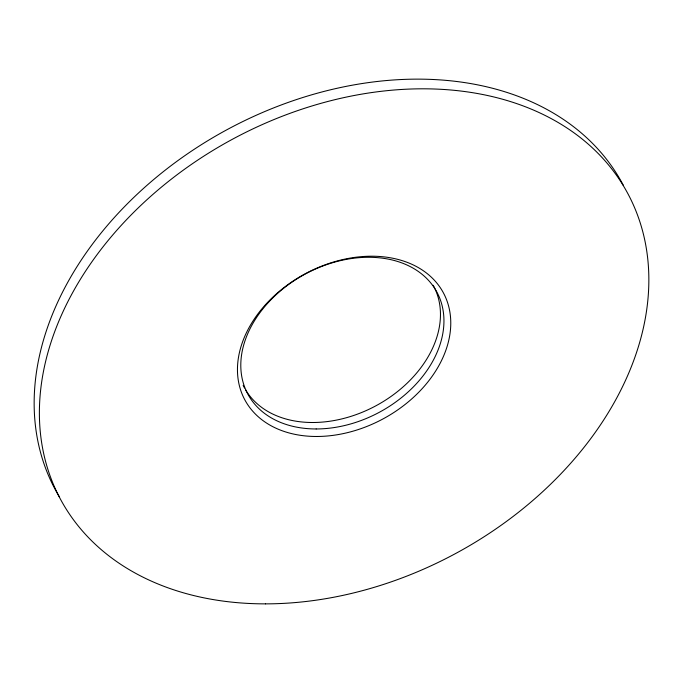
<?xml version="1.0" encoding="UTF-8"?>
<svg xmlns="http://www.w3.org/2000/svg" width="683" height="683" viewBox="0 0 683 683"><rect width="100%" height="100%" fill="white"/><g stroke="black" fill="none" stroke-linecap="round" stroke-linejoin="round"><path stroke-width="1.02" d="M59.583 497.156A322.222 235.276 -28.4 0 1 223.324 131.699A322.222 235.276 -28.4 0 1 623.383 185.392M433.201 285.272A107.41 78.425 -28.4 0 1 377.827 404.746A107.41 78.425 -28.4 0 1 245.581 389.822M244.565 388.046A107.41 78.425 -28.4 0 1 243.157 385.306M265.474 603.866A322.222 235.276 -28.4 0 0 638.409 217.501A322.222 235.276 -28.4 0 0 128.472 217.655A322.222 235.276 -28.4 0 0 265.474 603.866M316.596 436.48A112.78 82.344 -28.4 0 0 447.117 301.246A112.78 82.344 -28.4 0 0 268.641 301.305A112.78 82.344 -28.4 0 0 316.596 436.48M316.161 428.958A107.41 78.425 -28.4 0 0 440.467 300.17A107.41 78.425 -28.4 0 0 270.494 300.221A107.41 78.425 -28.4 0 0 316.161 428.958"/></g></svg>
